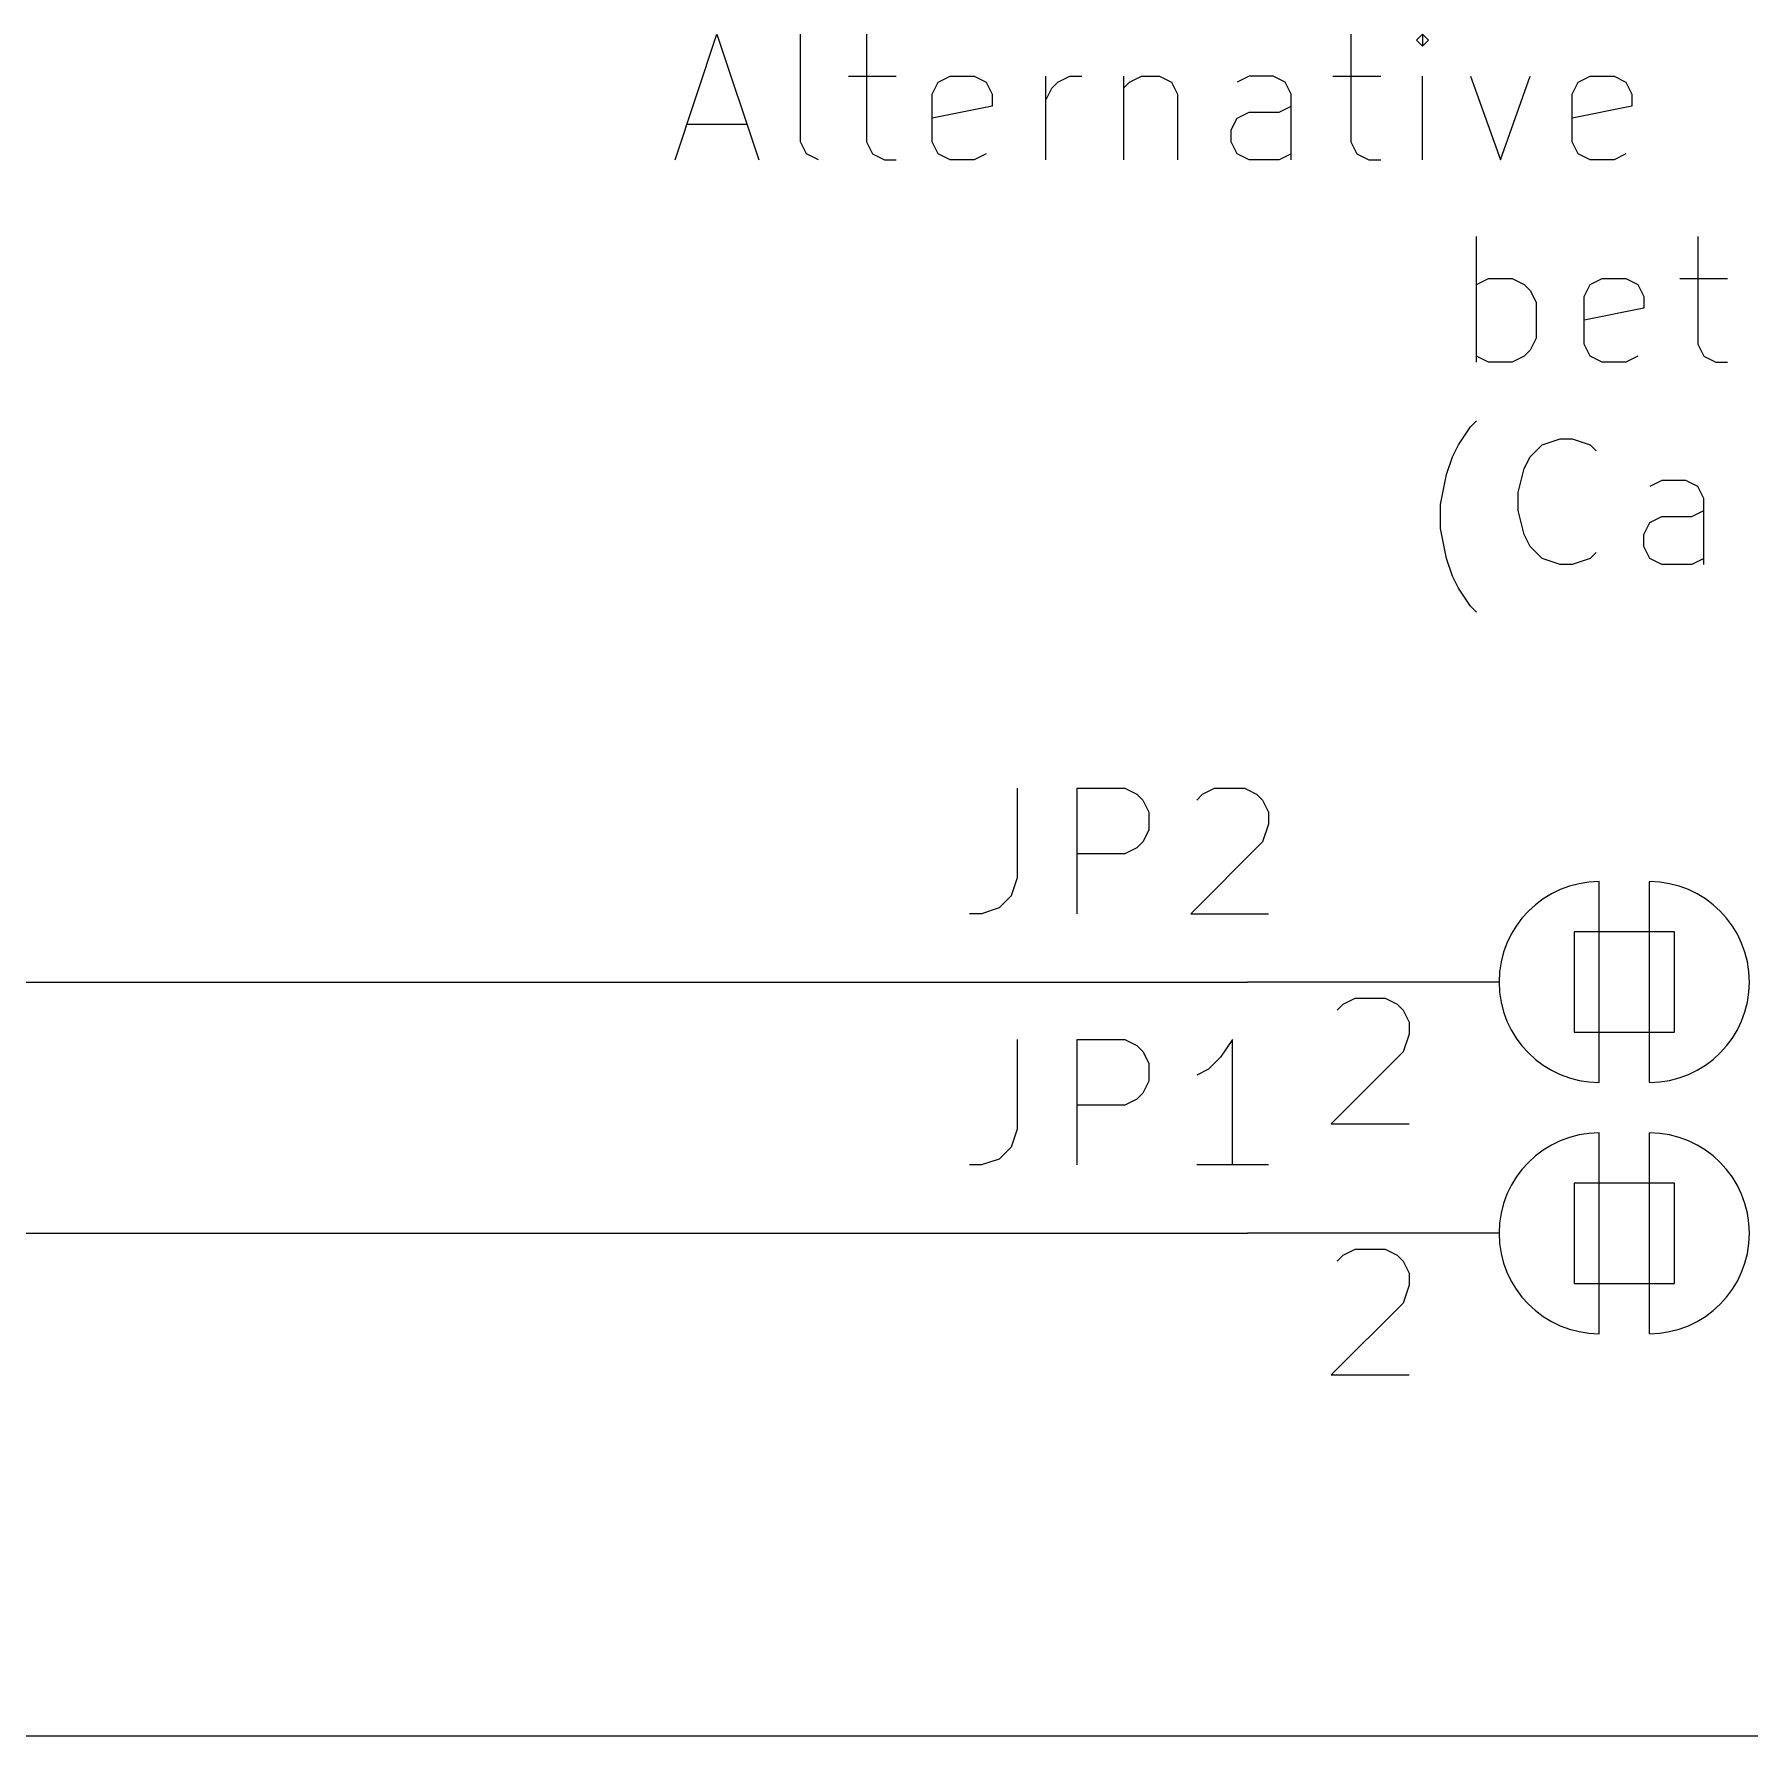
# Model space of a CAD drawing. Extents: x 0.4 to 11.3, y -7.9 to -0.4.
# Drawn here: x 9.617 to 10.3, y -3.9 to -3.223 of the extents above; entities that cross this region are included whole.
import ezdxf

# ---------------------------------------------------------------- set-up
doc = ezdxf.new("R2010")
doc.units = 0
doc.header["$MEASUREMENT"] = 0
for name, color, linetype in [('BLUE3', 171, 'CONTINUOUS'), ('CYAN2', 4, 'CONTINUOUS'), ('GREEN3', 91, 'CONTINUOUS'), ('RED2', 1, 'CONTINUOUS'), ('RED3', 11, 'CONTINUOUS')]:
    doc.layers.add(name, color=color, linetype=linetype)

msp = doc.modelspace()

# ---------------------------------------------------------------- linework, layer by layer
at = {"layer": 'BLUE3', "linetype": 'CONTINUOUS'}
for p, q in [((9.87209, -3.27271), (9.88876, -3.22271)), ((9.88876, -3.22271), (9.90543, -3.27271)), ((9.92209, -3.26557), (9.92209, -3.22271)), ((9.94828, -3.22271), (9.94828, -3.26557)), ((10.14113, -3.22271), (10.14113, -3.26557)), ((10.1697, -3.22271), (10.16733, -3.22509)), ((10.17209, -3.22509), (10.1697, -3.22271)), ((10.1697, -3.22271), (10.1697, -3.22747)), ((10.16733, -3.22509), (10.1697, -3.22747)), ((10.1697, -3.22747), (10.17209, -3.22509)), ((9.94114, -3.23938), (9.96019, -3.23938)), ((9.97447, -3.24652), (9.97685, -3.24176)), ((9.97685, -3.24176), (9.98161, -3.23938)), ((9.98161, -3.23938), (9.99114, -3.23938)), ((9.99114, -3.23938), (9.9959, -3.24176)), ((9.9959, -3.24176), (9.99828, -3.24652)), ((10.01971, -3.27271), (10.01971, -3.23938)), ((10.02209, -3.24414), (10.02447, -3.24176)), ((10.02447, -3.24176), (10.02923, -3.23938)), ((10.02923, -3.23938), (10.034, -3.23938)), ((10.05066, -3.23938), (10.05066, -3.27271)), ((10.05066, -3.24414), (10.05304, -3.24176)), ((10.05304, -3.24176), (10.05781, -3.23938)), ((10.05781, -3.23938), (10.06495, -3.23938)), ((10.06495, -3.23938), (10.06971, -3.24176)), ((10.06971, -3.24176), (10.07209, -3.24652)), ((10.10066, -3.23938), (10.0959, -3.24176)), ((10.11019, -3.23938), (10.10066, -3.23938)), ((10.11494, -3.24176), (10.11019, -3.23938)), ((10.11733, -3.24652), (10.11494, -3.24176)), ((10.13399, -3.23938), (10.15304, -3.23938)), ((10.1697, -3.27271), (10.1697, -3.23938)), ((10.18876, -3.23938), (10.20066, -3.27271)), ((10.20066, -3.27271), (10.21256, -3.23938)), ((10.22923, -3.24652), (10.23161, -3.24176)), ((10.23161, -3.24176), (10.23637, -3.23938)), ((10.23637, -3.23938), (10.2459, -3.23938)), ((10.2459, -3.23938), (10.25066, -3.24176)), ((10.25066, -3.24176), (10.25304, -3.24652)), ((9.97447, -3.26557), (9.97447, -3.24652)), ((9.99828, -3.24652), (9.99828, -3.25128)), ((10.01971, -3.2489), (10.02209, -3.24414)), ((10.07209, -3.24652), (10.07209, -3.27271)), ((10.11733, -3.27271), (10.11733, -3.24652)), ((10.22923, -3.26557), (10.22923, -3.24652)), ((10.25304, -3.24652), (10.25304, -3.25128)), ((9.99828, -3.25128), (9.97447, -3.25604)), ((10.09352, -3.2608), (10.0959, -3.25604)), ((10.0959, -3.25604), (10.10066, -3.25366)), ((10.10066, -3.25366), (10.11257, -3.25366)), ((10.11257, -3.25366), (10.11733, -3.25128)), ((10.25304, -3.25128), (10.22923, -3.25604)), ((9.87685, -3.25843), (9.90066, -3.25843)), ((10.09352, -3.26557), (10.09352, -3.2608)), ((9.92447, -3.27033), (9.92209, -3.26557)), ((9.92924, -3.27271), (9.92447, -3.27033)), ((9.94828, -3.26557), (9.95066, -3.27033)), ((9.95066, -3.27033), (9.95543, -3.27271)), ((9.97685, -3.27033), (9.97447, -3.26557)), ((9.98161, -3.27271), (9.97685, -3.27033)), ((9.9959, -3.27033), (9.99114, -3.27271)), ((10.0959, -3.27033), (10.09352, -3.26557)), ((10.10066, -3.27271), (10.0959, -3.27033)), ((10.11733, -3.27033), (10.11257, -3.27271)), ((10.14113, -3.26557), (10.14352, -3.27033)), ((10.14352, -3.27033), (10.14828, -3.27271)), ((10.23161, -3.27033), (10.22923, -3.26557)), ((10.23637, -3.27271), (10.23161, -3.27033)), ((10.25066, -3.27033), (10.2459, -3.27271)), ((9.95543, -3.27271), (9.96019, -3.27271)), ((9.99114, -3.27271), (9.98161, -3.27271)), ((10.11257, -3.27271), (10.10066, -3.27271)), ((10.14828, -3.27271), (10.15304, -3.27271)), ((10.2459, -3.27271), (10.23637, -3.27271)), ((10.19113, -3.35321), (10.19113, -3.30321)), ((10.27923, -3.30321), (10.27923, -3.34607)), ((10.19113, -3.32226), (10.1959, -3.31988)), ((10.1959, -3.31988), (10.20542, -3.31988)), ((10.20542, -3.31988), (10.21018, -3.32226)), ((10.21018, -3.32226), (10.21256, -3.32464)), ((10.21256, -3.32464), (10.21494, -3.3294)), ((10.23399, -3.32702), (10.23637, -3.32226)), ((10.23637, -3.32226), (10.24113, -3.31988)), ((10.24113, -3.31988), (10.25066, -3.31988)), ((10.25066, -3.31988), (10.25542, -3.32226)), ((10.25542, -3.32226), (10.2578, -3.32702)), ((10.27209, -3.31988), (10.29113, -3.31988)), ((10.21494, -3.3294), (10.21494, -3.34369)), ((10.23399, -3.34607), (10.23399, -3.32702)), ((10.2578, -3.33178), (10.23399, -3.33654)), ((10.2578, -3.32702), (10.2578, -3.33178)), ((10.21494, -3.34369), (10.21256, -3.34845)), ((10.23637, -3.35083), (10.23399, -3.34607)), ((10.27923, -3.34607), (10.28161, -3.35083)), ((10.1959, -3.35321), (10.19113, -3.35083)), ((10.21018, -3.35083), (10.20542, -3.35321)), ((10.21256, -3.34845), (10.21018, -3.35083)), ((10.24113, -3.35321), (10.23637, -3.35083)), ((10.25542, -3.35083), (10.25066, -3.35321)), ((10.28161, -3.35083), (10.28637, -3.35321)), ((10.20542, -3.35321), (10.1959, -3.35321)), ((10.25066, -3.35321), (10.24113, -3.35321)), ((10.28637, -3.35321), (10.29113, -3.35321)), ((10.18399, -3.38609), (10.18875, -3.37895)), ((10.18875, -3.37895), (10.19113, -3.37657)), ((10.18161, -3.39085), (10.18399, -3.38609)), ((10.21256, -3.39085), (10.21733, -3.38609)), ((10.21733, -3.38609), (10.22447, -3.38371)), ((10.22447, -3.38371), (10.22923, -3.38371)), ((10.22923, -3.38371), (10.23637, -3.38609)), ((10.23637, -3.38609), (10.23875, -3.38847)), ((10.17923, -3.398), (10.18161, -3.39085)), ((10.21018, -3.39561), (10.21256, -3.39085)), ((10.17685, -3.4099), (10.17923, -3.398)), ((10.2078, -3.40514), (10.21018, -3.39561)), ((10.26494, -3.40038), (10.26018, -3.40276)), ((10.27447, -3.40038), (10.26494, -3.40038)), ((10.27923, -3.40276), (10.27447, -3.40038)), ((10.2078, -3.41228), (10.2078, -3.40514)), ((10.28161, -3.40752), (10.27923, -3.40276)), ((10.28161, -3.43371), (10.28161, -3.40752)), ((10.17685, -3.41943), (10.17685, -3.4099)), ((10.21018, -3.4218), (10.2078, -3.41228)), ((10.27685, -3.41466), (10.28161, -3.41228)), ((10.17923, -3.43133), (10.17685, -3.41943)), ((10.2578, -3.4218), (10.26018, -3.41704)), ((10.26018, -3.41704), (10.26494, -3.41466)), ((10.26494, -3.41466), (10.27685, -3.41466)), ((10.21256, -3.42657), (10.21018, -3.4218)), ((10.21733, -3.43133), (10.21256, -3.42657)), ((10.2578, -3.42657), (10.2578, -3.4218)), ((10.26018, -3.43133), (10.2578, -3.42657)), ((10.18161, -3.43847), (10.17923, -3.43133)), ((10.22447, -3.43371), (10.21733, -3.43133)), ((10.22923, -3.43371), (10.22447, -3.43371)), ((10.23637, -3.43133), (10.22923, -3.43371)), ((10.23875, -3.42895), (10.23637, -3.43133)), ((10.26494, -3.43371), (10.26018, -3.43133)), ((10.27685, -3.43371), (10.26494, -3.43371)), ((10.28161, -3.43133), (10.27685, -3.43371)), ((10.18399, -3.44323), (10.18161, -3.43847)), ((10.18875, -3.45038), (10.18399, -3.44323)), ((10.19113, -3.45276), (10.18875, -3.45038))]:
    msp.add_line(p, q, dxfattribs=at)
at = {"layer": 'CYAN2', "linetype": 'CONTINUOUS'}
for p, q in [((10.00833, -3.5228), (10.00833, -3.55852)), ((10.00833, -3.5228), (10.00833, -3.55852)), ((10.03214, -3.5728), (10.03214, -3.5228)), ((10.03214, -3.5228), (10.05119, -3.5228)), ((10.03214, -3.5728), (10.03214, -3.5228)), ((10.03214, -3.5228), (10.05119, -3.5228)), ((10.05119, -3.5228), (10.05595, -3.52519)), ((10.05119, -3.5228), (10.05595, -3.52519)), ((10.08214, -3.52519), (10.0869, -3.5228)), ((10.08214, -3.52519), (10.0869, -3.5228)), ((10.0869, -3.5228), (10.09881, -3.5228)), ((10.0869, -3.5228), (10.09881, -3.5228)), ((10.09881, -3.5228), (10.10357, -3.52519)), ((10.09881, -3.5228), (10.10357, -3.52519)), ((10.05595, -3.52519), (10.05833, -3.52757)), ((10.05595, -3.52519), (10.05833, -3.52757)), ((10.05833, -3.52757), (10.06071, -3.53233)), ((10.05833, -3.52757), (10.06071, -3.53233)), ((10.07976, -3.52757), (10.08214, -3.52519)), ((10.07976, -3.52757), (10.08214, -3.52519)), ((10.10357, -3.52519), (10.10595, -3.52757)), ((10.10357, -3.52519), (10.10595, -3.52757)), ((10.10595, -3.52757), (10.10833, -3.53233)), ((10.10595, -3.52757), (10.10833, -3.53233)), ((10.06071, -3.53233), (10.06071, -3.53947)), ((10.06071, -3.53233), (10.06071, -3.53947)), ((10.10833, -3.53709), (10.10595, -3.54423)), ((10.10833, -3.53709), (10.10595, -3.54423)), ((10.10833, -3.53233), (10.10833, -3.53709)), ((10.10833, -3.53233), (10.10833, -3.53709)), ((10.06071, -3.53947), (10.05833, -3.54423)), ((10.06071, -3.53947), (10.05833, -3.54423)), ((10.05119, -3.549), (10.03214, -3.549)), ((10.05119, -3.549), (10.03214, -3.549)), ((10.05595, -3.54661), (10.05119, -3.549)), ((10.05595, -3.54661), (10.05119, -3.549)), ((10.05833, -3.54423), (10.05595, -3.54661)), ((10.05833, -3.54423), (10.05595, -3.54661)), ((10.10595, -3.54423), (10.07738, -3.5728)), ((10.10595, -3.54423), (10.07738, -3.5728)), ((10.00833, -3.55852), (10.00595, -3.56566)), ((10.00833, -3.55852), (10.00595, -3.56566)), ((10.00119, -3.57043), (9.99404, -3.5728)), ((10.00119, -3.57043), (9.99404, -3.5728)), ((10.00595, -3.56566), (10.00119, -3.57043)), ((10.00595, -3.56566), (10.00119, -3.57043)), ((9.99404, -3.5728), (9.98928, -3.5728)), ((9.99404, -3.5728), (9.98928, -3.5728)), ((10.07738, -3.5728), (10.10833, -3.5728)), ((10.07738, -3.5728), (10.10833, -3.5728)), ((10.00833, -3.6228), (10.00833, -3.65852)), ((10.00833, -3.6228), (10.00833, -3.65852)), ((10.03214, -3.6728), (10.03214, -3.6228)), ((10.03214, -3.6228), (10.05119, -3.6228)), ((10.03214, -3.6728), (10.03214, -3.6228)), ((10.03214, -3.6228), (10.05119, -3.6228)), ((10.05119, -3.6228), (10.05595, -3.62519)), ((10.05119, -3.6228), (10.05595, -3.62519)), ((10.05595, -3.62519), (10.05833, -3.62757)), ((10.05595, -3.62519), (10.05833, -3.62757)), ((10.09404, -3.6228), (10.08928, -3.62995)), ((10.09404, -3.6228), (10.08928, -3.62995)), ((10.09404, -3.6728), (10.09404, -3.6228)), ((10.09404, -3.6728), (10.09404, -3.6228)), ((10.05833, -3.62757), (10.06071, -3.63233)), ((10.05833, -3.62757), (10.06071, -3.63233)), ((10.06071, -3.63233), (10.06071, -3.63947)), ((10.06071, -3.63233), (10.06071, -3.63947)), ((10.08928, -3.62995), (10.08452, -3.63471)), ((10.08928, -3.62995), (10.08452, -3.63471)), ((10.06071, -3.63947), (10.05833, -3.64423)), ((10.06071, -3.63947), (10.05833, -3.64423)), ((10.08452, -3.63471), (10.07976, -3.63709)), ((10.08452, -3.63471), (10.07976, -3.63709)), ((10.05595, -3.64661), (10.05119, -3.649)), ((10.05595, -3.64661), (10.05119, -3.649)), ((10.05833, -3.64423), (10.05595, -3.64661)), ((10.05833, -3.64423), (10.05595, -3.64661)), ((10.05119, -3.649), (10.03214, -3.649)), ((10.05119, -3.649), (10.03214, -3.649)), ((10.00833, -3.65852), (10.00595, -3.66566)), ((10.00833, -3.65852), (10.00595, -3.66566)), ((10.00595, -3.66566), (10.00119, -3.67043)), ((10.00595, -3.66566), (10.00119, -3.67043)), ((9.99404, -3.6728), (9.98928, -3.6728)), ((9.99404, -3.6728), (9.98928, -3.6728)), ((10.00119, -3.67043), (9.99404, -3.6728)), ((10.00119, -3.67043), (9.99404, -3.6728)), ((10.10833, -3.6728), (10.07976, -3.6728)), ((10.10833, -3.6728), (10.07976, -3.6728))]:
    msp.add_line(p, q, dxfattribs=at)
at = {"layer": 'GREEN3', "linetype": 'CONTINUOUS'}
for p, q in [((9, -3.6), (10.1, -3.6)), ((9, -3.7), (10.1, -3.7)), ((9, -3.9), (10.6, -3.9))]:
    msp.add_line(p, q, dxfattribs=at)
at = {"layer": 'RED2', "linetype": 'CONTINUOUS'}
for p, q in [((10.24, -3.64), (10.24, -3.56)), ((10.26, -3.64), (10.26, -3.56)), ((10.27, -3.58), (10.23, -3.58)), ((10.23, -3.58), (10.23, -3.62)), ((10.27, -3.62), (10.27, -3.58)), ((10.2, -3.6), (10.1, -3.6)), ((10.2, -3.6), (10.1, -3.6)), ((10.23, -3.62), (10.27, -3.62)), ((10.24, -3.74), (10.24, -3.66)), ((10.26, -3.74), (10.26, -3.66)), ((10.27, -3.68), (10.23, -3.68)), ((10.23, -3.68), (10.23, -3.72)), ((10.27, -3.72), (10.27, -3.68)), ((10.2, -3.7), (10.1, -3.7)), ((10.2, -3.7), (10.1, -3.7)), ((10.23, -3.72), (10.27, -3.72))]:
    msp.add_line(p, q, dxfattribs=at)
at = {"layer": 'RED2'}
for centre, start, end in [((10.24017, -3.6), -269.75187, -90.24813), ((10.24017, -3.6), -269.75187, -90.24813), ((10.25983, -3.6), -89.75187, 89.75187), ((10.25983, -3.6), -89.75187, 89.75187), ((10.24017, -3.7), -269.75187, -90.24813), ((10.24017, -3.7), -269.75187, -90.24813), ((10.25983, -3.7), -89.75187, 89.75187), ((10.25983, -3.7), -89.75187, 89.75187)]:
    msp.add_arc(centre, 0.04, start, end, dxfattribs=at)
at = {"layer": 'RED3', "linetype": 'CONTINUOUS'}
for p, q in [((10.13572, -3.61114), (10.13809, -3.60876)), ((10.13572, -3.61114), (10.13809, -3.60876)), ((10.13809, -3.60876), (10.14286, -3.60638)), ((10.13809, -3.60876), (10.14286, -3.60638)), ((10.14286, -3.60638), (10.15476, -3.60638)), ((10.14286, -3.60638), (10.15476, -3.60638)), ((10.15476, -3.60638), (10.15952, -3.60876)), ((10.15476, -3.60638), (10.15952, -3.60876)), ((10.15952, -3.60876), (10.16191, -3.61114)), ((10.15952, -3.60876), (10.16191, -3.61114)), ((10.16191, -3.61114), (10.16429, -3.6159)), ((10.16191, -3.61114), (10.16429, -3.6159)), ((10.16429, -3.6159), (10.16429, -3.62067)), ((10.16429, -3.6159), (10.16429, -3.62067)), ((10.16429, -3.62067), (10.16191, -3.62781)), ((10.16429, -3.62067), (10.16191, -3.62781)), ((10.16191, -3.62781), (10.13333, -3.65638)), ((10.16191, -3.62781), (10.13333, -3.65638)), ((10.13333, -3.65638), (10.16429, -3.65638)), ((10.13333, -3.65638), (10.16429, -3.65638)), ((10.13809, -3.70876), (10.14286, -3.70638)), ((10.13809, -3.70876), (10.14286, -3.70638)), ((10.14286, -3.70638), (10.15476, -3.70638)), ((10.14286, -3.70638), (10.15476, -3.70638)), ((10.15476, -3.70638), (10.15952, -3.70876)), ((10.15476, -3.70638), (10.15952, -3.70876)), ((10.13572, -3.71114), (10.13809, -3.70876)), ((10.13572, -3.71114), (10.13809, -3.70876)), ((10.15952, -3.70876), (10.16191, -3.71114)), ((10.15952, -3.70876), (10.16191, -3.71114)), ((10.16191, -3.71114), (10.16429, -3.7159)), ((10.16191, -3.71114), (10.16429, -3.7159)), ((10.16429, -3.72067), (10.16191, -3.72781)), ((10.16429, -3.72067), (10.16191, -3.72781)), ((10.16429, -3.7159), (10.16429, -3.72067)), ((10.16429, -3.7159), (10.16429, -3.72067)), ((10.16191, -3.72781), (10.13333, -3.75638)), ((10.16191, -3.72781), (10.13333, -3.75638)), ((10.13333, -3.75638), (10.16429, -3.75638)), ((10.13333, -3.75638), (10.16429, -3.75638))]:
    msp.add_line(p, q, dxfattribs=at)

doc.saveas('drawing.dxf')
